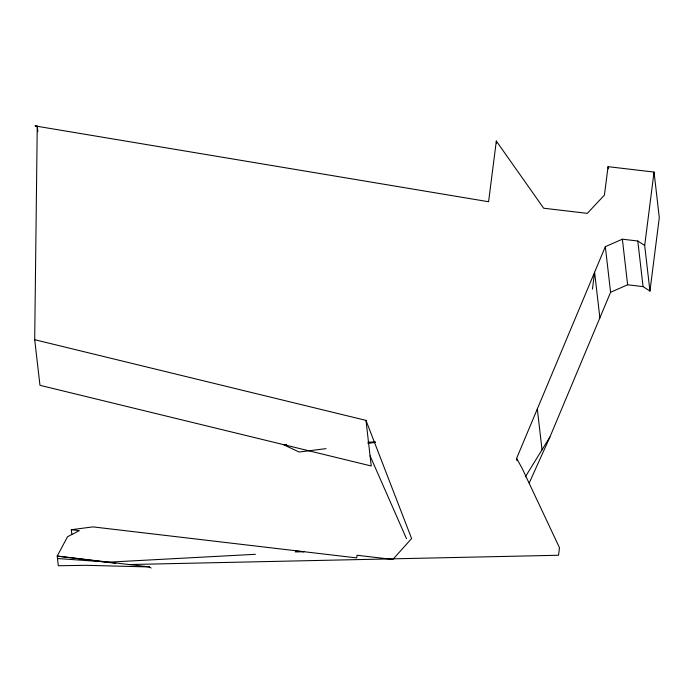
<?xml version="1.0" encoding="UTF-8"?>
<svg xmlns="http://www.w3.org/2000/svg" width="694" height="694" viewBox="0 0 694 694"><rect width="100%" height="100%" fill="white"/><g stroke="black" fill="none" stroke-linecap="round" stroke-linejoin="round"><path stroke-width="1.04" d="M34.7 339.713L365.981 420.382L371.238 465.986L39.966 385.317L34.7 339.713L37.242 126.091L35.056 125.926L488.585 201.737L496.323 141.038L543.662 208.217L587.332 213.353L604.439 195.057L608.065 166.664L654.034 172.069L659.3 217.673L649.94 291.081L643.052 286.613L627.628 284.792L610.59 292.261L549.926 437.012L529.244 482.946M592.459 289.051L594.602 272.239L599.868 317.843M649.94 291.081L644.683 245.476L654.034 172.069M516.83 460.512L516.588 458.404L605.324 246.656L622.371 239.196L637.795 241.009L644.683 245.476M525.323 476.847L549.926 437.012M71.829 534.319L71.291 529.713L92.944 526.885L356.699 557.907L357.037 555.252L392.83 559.468L411.611 538.535L365.981 420.382M326.015 448.636L299.131 452.028L283.369 444.594L286.622 444.498M367.967 443.353L375.497 442.399M255.383 554.306L108.811 562.149L57.489 558.523M367.889 442.191L375.471 441.974M295.392 551.947L304.041 551.713L295.427 551.105M129.136 564.543L558.523 555.261L559.485 547.731L521.983 467.999L516.588 458.404M151.11 568.074L149.548 566.946L86.03 565.315L58.322 565.757L57.212 556.085L67.544 536.731L79.307 530.658L71.291 529.713M149.548 566.946L57.212 556.085L115.646 563.346M370.076 455.854L406.528 538.77M637.795 241.009L643.052 286.613M622.371 239.196L627.628 284.792M608.065 166.664L608.308 168.781M605.324 246.656L610.59 292.261M537.312 408.948L542.031 449.799M496.323 141.038L496.566 143.164M37.242 126.291L37.849 131.6"/></g></svg>
